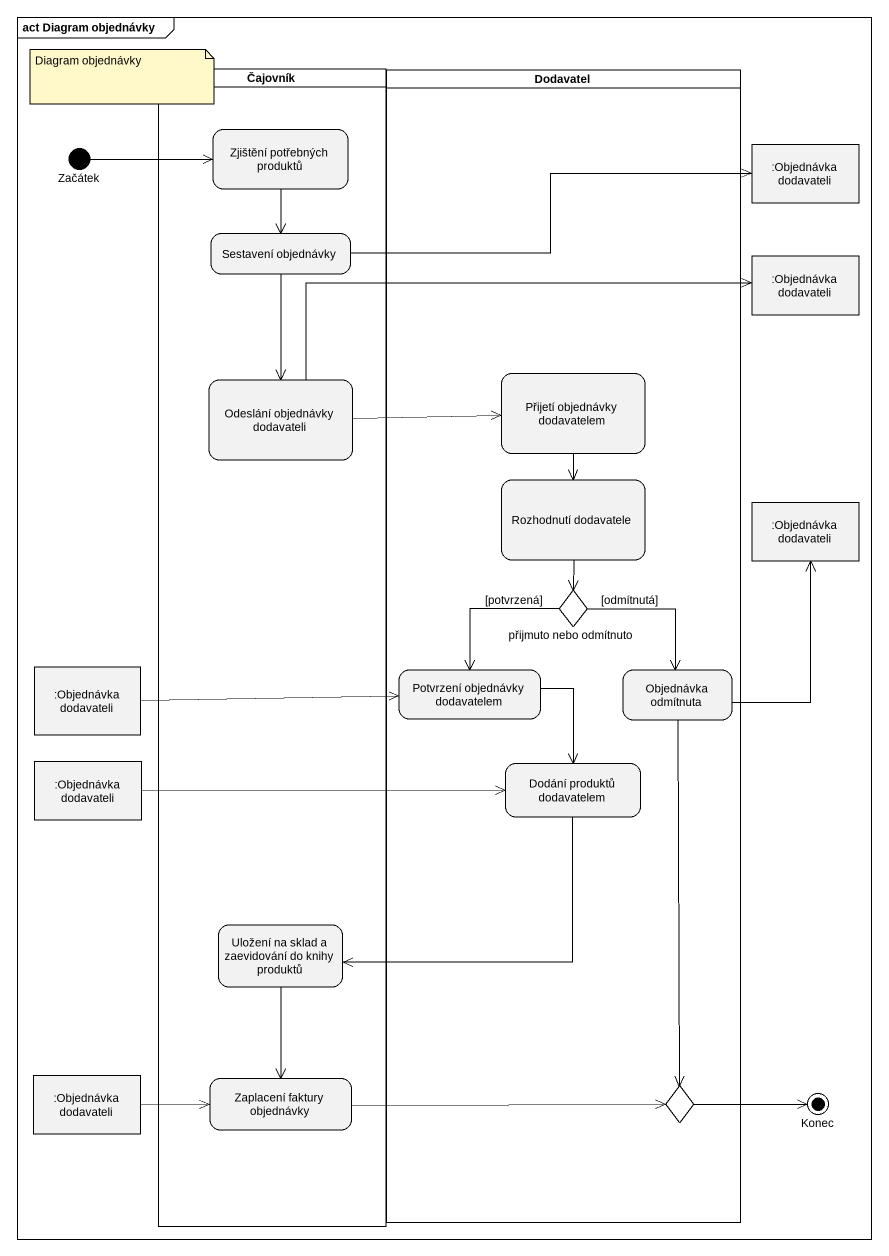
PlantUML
@startuml
mainframe act Diagram objednávky
hide empty description
state Čajovník <<partition>> {
  state "Zjištění potřebných produktů" as Zjištění_potřebných_produktů
  state "Sestavení objednávky" as Sestavení_objednávky
  state "Odeslání objednávky dodavateli" as Odeslání_objednávky
  state "Uložení na sklad a zaevidování do knihy produktů" as Uložení_na_sklad_a
  state "Zaplacení faktury objednávky" as Zaplacení_faktury_objednávky
}
state Dodavatel <<partition>> {
  state "Přijetí objednávky dodavatelem" as Přijetí_objednávky
  state "Rozhodnutí dodavatele" as Rozhodnutí_dodavatele
  state "přijmuto nebo odmítnuto" as přijmuto_nebo_odmítnuto <<choice>>
  state "Potvrzení objednávky dodavatelem" as Potvrzení_objednávky
  state "Objednávka odmítnuta" as Objednávka_odmítnuta
  state "Dodání produktů dodavatelem" as Dodání_produktů_dodavatelem
  state choice1 <<choice>>
}
state Začátek <<start>>
state ":Objednávka dodavateli" as Objednávka_dodavateli <<object>>
state ":Objednávka dodavateli" as Objednávka_dodavateli_2 <<object>>
state ":Objednávka dodavateli" as Objednávka_dodavateli_3 <<object>>
state ":Objednávka dodavateli" as Objednávka_dodavateli_4 <<object>>
state ":Objednávka dodavateli" as Objednávka_dodavateli_5 <<object>>
state ":Objednávka dodavateli" as Objednávka_dodavateli_6 <<object>>
state Konec <<end>>
Začátek -right-> Zjištění_potřebných_produktů
Zjištění_potřebných_produktů --> Sestavení_objednávky
Sestavení_objednávky -right-> Objednávka_dodavateli
Sestavení_objednávky --> Odeslání_objednávky
Odeslání_objednávky -right-> Objednávka_dodavateli_2
Odeslání_objednávky -right-> Přijetí_objednávky
Přijetí_objednávky --> Rozhodnutí_dodavatele
Rozhodnutí_dodavatele --> přijmuto_nebo_odmítnuto
přijmuto_nebo_odmítnuto --> Potvrzení_objednávky : [potvrzená]
přijmuto_nebo_odmítnuto --> Objednávka_odmítnuta : [odmítnutá]
Objednávka_dodavateli_4 -right-> Potvrzení_objednávky
Potvrzení_objednávky --> Dodání_produktů_dodavatelem
Objednávka_odmítnuta -up-> Objednávka_dodavateli_3
Objednávka_odmítnuta --> choice1
Objednávka_dodavateli_5 -right-> Dodání_produktů_dodavatelem
Dodání_produktů_dodavatelem -left-> Uložení_na_sklad_a
Uložení_na_sklad_a --> Zaplacení_faktury_objednávky
Objednávka_dodavateli_6 -right-> Zaplacení_faktury_objednávky
Zaplacení_faktury_objednávky -right-> choice1
choice1 -right-> Konec
note as N1
  Diagram objednávky
end note
@enduml
